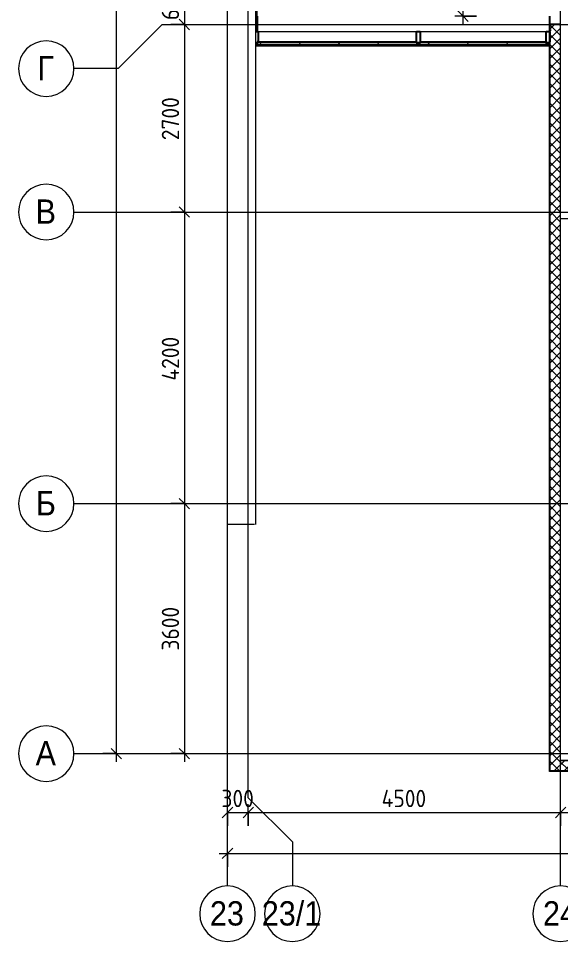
# Model space of a CAD drawing. Header units: millimetres. Extents: x 81548 to 272142, y -8553 to 29000.
# Drawn here: x 81548 to 89360, y -2706 to 10588 of the extents above; entities that cross this region are included whole.
import ezdxf

# ---------------------------------------------------------------- set-up
doc = ezdxf.new("R2010")
doc.units = ezdxf.units.MM
doc.linetypes.add('Осевая', pattern=[31.75, 6.35, -4.7625, 15.875, -4.7625])
for name, color, linetype, lineweight in [('A-ANNO-DIMS', 7, 'Continuous', 9), ('A-ANNO-DIMS-100', 7, 'Continuous', 9), ('A-DETL-GENF', 7, 'Continuous', 9), ('A-GLAZ-CURT', 7, 'Continuous', 9), ('A-GLAZ-CURT-1', 7, 'Continuous', 25), ('A-GLAZ-CWMG', 7, 'Continuous', 9), ('A-GLAZ-CWMG-1', 7, 'Continuous', 25), ('A-WALL', 7, 'Continuous', 9), ('I-WALL', 7, 'Continuous', 9), ('Оси', 7, 'Continuous', 9), ('Оси-1', 7, 'Continuous', 20), ('Оси-2', 7, 'Осевая', 9)]:
    doc.layers.add(name, color=color, linetype=linetype, lineweight=lineweight)
doc.layers.add('A-WALL-1', color=7, linetype='Continuous', lineweight=9, true_color=0x3c3c3c)
doc.layers.add('A-WALL-FNSH-1', color=7, linetype='Continuous', lineweight=9, true_color=0x3c3c3c)
doc.styles.add('Arial', font='arial.ttf', dxfattribs={"width": 0.9, "height": 350})
doc.styles.add('ISOCPEUR', font='isocpeur.ttf', dxfattribs={"width": 0.9, "height": 250})
doc.dimstyles.new('ISO-2_5_0_9К_БОЛЬШОЙ', dxfattribs={"dimscale": 304.8, "dimtxt": 248.995294, "dimasz": 0.492126, "dimexe": 0.393701, "dimexo": 0.984252, "dimgap": 0, "dimtad": 1, "dimdec": 0, "dimrnd": 10, "dimzin": 0, "dimdsep": 46, "dimtxsty": 'ISOCPEUR', "dimblk1": 'OBLIQUE', "dimblk2": 'OBLIQUE', "dimsah": 1, "dimcen": 0.09, "dimdle": 0.393701, "dimazin": 0, "dimtfac": 1, "dimtdec": 4, "dimtix": 1, "dimtmove": 0, "dimatfit": 3, "dimfxl": 1, "dimtvp": 1, "dimtolj": 1, "dimtzin": 0, "dimarcsym": 2})
pattern_1 = [(45, (0, 0), (-70.71068, 70.71068), []), (135, (0, 0), (-70.71068, -70.71068), [])]

# ---------------------------------------------------------------- blocks, each defined once
blk = doc.blocks.new('Системная панель - Стекло - 40мм-23946635-Сводный план потолков 2 этажа в осях 23-33')
at = {"layer": 'A-GLAZ-CURT'}
h = blk.add_hatch(dxfattribs=at)
h.set_pattern_fill('FP_10', color=256, style=0, pattern_type=2)
h.set_pattern_definition([(45, (-86242.5, -10110), (-282.8427, 282.8427), [200, -600]), (45, (-86442.5, -10210), (-282.8427, 282.8427), [600, -200]), (45, (-86042.5, -10310), (-282.8427, 282.8427), [200, -600])])
h.paths.add_polyline_path([(1153, 0), (1153, 40), (-1153, 40), (-1153, 0), (967, 0)])
at = {"layer": 'A-GLAZ-CURT-1'}
for p, q in [((-1153, 0), (-1153, 40)), ((-1153, 40), (1153, 40)), ((1153, 0), (-1153, 0)), ((1153, 40), (1153, 0))]:
    blk.add_line(p, q, dxfattribs=at)
blk = doc.blocks.new('Системная панель - Стекло - 40мм-23946636-Сводный план потолков 2 этажа в осях 23-33')
at = {"layer": 'A-GLAZ-CURT'}
h = blk.add_hatch(dxfattribs=at)
h.set_pattern_fill('FP_11', color=256, style=0, pattern_type=2)
h.set_pattern_definition([(45, (-88344.25, -10110), (-282.8427, 282.8427), [200, -600]), (45, (-88544.25, -10210), (-282.8427, 282.8427), [600, -200]), (45, (-88144.25, -10310), (-282.8427, 282.8427), [200, -600])])
h.paths.add_polyline_path([(919, 0), (919, 40), (-919, 40), (-919, 0), (773, 0)])
at = {"layer": 'A-GLAZ-CURT-1'}
for p, q in [((-919, 0), (-919, 40)), ((-919, 40), (919, 40)), ((919, 0), (-919, 0)), ((919, 40), (919, 0))]:
    blk.add_line(p, q, dxfattribs=at)
blk = doc.blocks.new('Прямоугольный импост - Импост структурный с накладкой - 190мм-23946639-Сводный план потолков 2 этажа в осях 23-33')
at = {"layer": 'A-GLAZ-CWMG-1'}
for p, q in [((0, 17), (-50, 17)), ((-50, 17), (-50, 0)), ((-50, 0), (-40, 0)), ((-40, 0), (-40, -40)), ((-10, 0), (0, 0)), ((-10, -40), (-10, 0)), ((0, 0), (0, 17)), ((-40, -40), (-50, -40)), ((-50, -40), (-50, -190)), ((0, -40), (-10, -40)), ((0, -190), (0, -40)), ((-50, -190), (0, -190))]:
    blk.add_line(p, q, dxfattribs=at)
blk = doc.blocks.new('Прямоугольный импост - Импост структурный с накладкой - 190мм-23946641-Сводный план потолков 2 этажа в осях 23-33')
at = {"layer": 'A-GLAZ-CWMG-1'}
for p, q in [((-50, 0), (-50, 17)), ((-50, 17), (-21, 17)), ((-40, 0), (-50, 0)), ((-40, -40), (-40, 0)), ((-50, -190), (-50, -40)), ((-50, -40), (-40, -40)), ((-21, -190), (-50, -190))]:
    blk.add_line(p, q, dxfattribs=at)
blk = doc.blocks.new('Прямоугольный импост - Импост структурный с накладкой - 190мм-23186050-Сводный план потолков 2 этажа в осях 23-33')
at = {"layer": 'A-GLAZ-CWMG'}
for p, q in [((85000, 10400), (87285, 10400)), ((85000, 10193), (87285, 10193))]:
    blk.add_line(p, q, dxfattribs=at)
blk = doc.blocks.new('Прямоугольный импост - Импост структурный с накладкой - 190мм-23186051-Сводный план потолков 2 этажа в осях 23-33')
at = {"layer": 'A-GLAZ-CWMG'}
for p, q in [((87335, 10400), (88000, 10400)), ((87335, 10193), (88000, 10193))]:
    blk.add_line(p, q, dxfattribs=at)
blk = doc.blocks.new('Прямоугольный импост - Импост структурный с накладкой - 190мм-23186052-Сводный план потолков 2 этажа в осях 23-33')
at = {"layer": 'A-GLAZ-CWMG'}
for p, q in [((88000, 10400), (89154, 10400)), ((88000, 10193), (89154, 10193))]:
    blk.add_line(p, q, dxfattribs=at)
blk = doc.blocks.new('Прямоугольный импост - Импост структурный с накладкой - 190мм-23946633-Сводный план потолков 2 этажа в осях 23-33')
at = {"layer": 'A-GLAZ-CWMG-1'}
for p, q in [((25, 17), (-25, 17)), ((-25, 17), (-25, 0)), ((-25, 0), (-15, 0)), ((-15, 0), (-15, -40)), ((15, 0), (25, 0)), ((15, -40), (15, 0)), ((25, 0), (25, 17)), ((-15, -40), (-25, -40)), ((-25, -40), (-25, -190)), ((25, -40), (15, -40)), ((25, -190), (25, -40)), ((-25, -190), (25, -190))]:
    blk.add_line(p, q, dxfattribs=at)
blk = doc.blocks.new('DET_L_Линия разрыва - М100-30654842-Сводный план потолков 2 этажа в осях 23-33')
at = {"layer": 'A-DETL-GENF'}
blk.add_line((24080, 0), (12340, 0), dxfattribs=at)
blk = doc.blocks.new('Ось сетки - D8-29747960-Сводный план потолков 2 этажа в осях 23-33')
at = {"layer": 'Оси-1'}
for start, end in [(360, 180), (180, 360)]:
    blk.add_arc((0, 0), 4, start, end, dxfattribs=at)
blk = doc.blocks.new('DIMBLOCK1-Сводный план потолков 2 этажа в осях 23-33')
at = {"layer": 'A-ANNO-DIMS-100'}
for p, q in [((84560, -1042), (84560, -728)), ((84860, -1042), (84860, -728)), ((84560, -848), (84860, -848)), ((84560, -848), (84560, -1042)), ((84860, -848), (84860, -1042))]:
    blk.add_line(p, q, dxfattribs=at)
at = {"layer": 'A-ANNO-DIMS-100', "lineweight": 20}
for p, q in [((84560, -848), (84635, -773)), ((84860, -848), (84935, -773)), ((84560, -848), (84485, -923)), ((84860, -848), (84785, -923))]:
    blk.add_line(p, q, dxfattribs=at)
at = {"layer": 'A-ANNO-DIMS-100', "color": 0, "insert": (84473, -521), "char_height": 250, "width": 568.86, "attachment_point": 1, "line_spacing_factor": 1.149209, "style": 'ISOCPEUR'}
blk.add_mtext('300', dxfattribs=at)
blk = doc.blocks.new('_Oblique')
at = {"color": 0, "linetype": 'ByBlock', "lineweight": -2}
blk.add_line((-0.5, -0.5), (0.5, 0.5), dxfattribs=at)
blk = doc.blocks.new('DIMBLOCK2-Сводный план потолков 2 этажа в осях 23-33')
at = {"layer": 'A-ANNO-DIMS-100'}
for p, q in [((84860, -1042), (84860, -728)), ((89360, -1042), (89360, -728)), ((84860, -848), (89360, -848)), ((84860, -848), (84860, -1042)), ((89360, -848), (89360, -1042))]:
    blk.add_line(p, q, dxfattribs=at)
at = {"layer": 'A-ANNO-DIMS-100', "lineweight": 20}
for p, q in [((84860, -848), (84935, -773)), ((89360, -848), (89435, -773)), ((84860, -848), (84785, -923)), ((89360, -848), (89285, -923))]:
    blk.add_line(p, q, dxfattribs=at)
at = {"layer": 'A-ANNO-DIMS-100', "color": 0, "insert": (86782, -521), "char_height": 250, "width": 787.21, "attachment_point": 1, "line_spacing_factor": 1.149209, "style": 'ISOCPEUR'}
blk.add_mtext('4500', dxfattribs=at)
blk = doc.blocks.new('DIMBLOCK3-Сводный план потолков 2 этажа в осях 23-33')
at = {"layer": 'A-ANNO-DIMS-100'}
for p, q in [((89360, -1042), (89360, -728)), ((92860, -1042), (92860, -728)), ((89360, -848), (92860, -848)), ((89360, -848), (89360, -1042)), ((92860, -848), (92860, -1042))]:
    blk.add_line(p, q, dxfattribs=at)
at = {"layer": 'A-ANNO-DIMS-100', "lineweight": 20}
for p, q in [((89360, -848), (89435, -773)), ((92860, -848), (92935, -773)), ((89360, -848), (89285, -923)), ((92860, -848), (92785, -923))]:
    blk.add_line(p, q, dxfattribs=at)
at = {"layer": 'A-ANNO-DIMS-100', "color": 0, "insert": (90794, -521), "char_height": 250, "width": 758.48, "attachment_point": 1, "line_spacing_factor": 1.149209, "style": 'ISOCPEUR'}
blk.add_mtext('3500', dxfattribs=at)
blk = doc.blocks.new('DIMBLOCK13-Сводный план потолков 2 этажа в осях 23-33')
at = {"layer": 'A-ANNO-DIMS-100'}
for p, q in [((84560, -1631), (84560, -1317)), ((125010, -1631), (125010, -1317)), ((84440, -1437), (125130, -1437)), ((84560, -1437), (84560, -1631)), ((125010, -1437), (125010, -1631))]:
    blk.add_line(p, q, dxfattribs=at)
at = {"layer": 'A-ANNO-DIMS-100', "lineweight": 20}
for p, q in [((84560, -1437), (84485, -1512)), ((84560, -1437), (84635, -1362)), ((125010, -1437), (124935, -1512)), ((125010, -1437), (125085, -1362))]:
    blk.add_line(p, q, dxfattribs=at)
at = {"layer": 'A-ANNO-DIMS-100', "color": 0, "insert": (104366, -1111), "char_height": 250, "width": 1005.56, "attachment_point": 1, "line_spacing_factor": 1.149209, "style": 'ISOCPEUR'}
blk.add_mtext('40450', dxfattribs=at)
blk = doc.blocks.new('DIMBLOCK22-Сводный план потолков 2 этажа в осях 23-33')
at = {"layer": 'A-ANNO-DIMS-100', "lineweight": 20}
for p, q in [((83940, 11100), (83865, 11175)), ((83940, 11100), (84015, 11025)), ((83940, 10500), (83865, 10575)), ((83940, 10500), (84015, 10425))]:
    blk.add_line(p, q, dxfattribs=at)
at = {"layer": 'A-ANNO-DIMS-100'}
for p, q in [((83746, 11100), (84060, 11100)), ((83940, 11100), (83746, 11100)), ((83940, 11100), (83940, 10500)), ((83746, 10500), (84060, 10500)), ((83940, 10500), (83746, 10500))]:
    blk.add_line(p, q, dxfattribs=at)
at = {"layer": 'A-ANNO-DIMS-100', "color": 0, "insert": (83613, 10563), "char_height": 250, "width": 568.86, "attachment_point": 1, "rotation": 90, "line_spacing_factor": 1.149209, "style": 'ISOCPEUR'}
blk.add_mtext('600', dxfattribs=at)
blk = doc.blocks.new('DIMBLOCK23-Сводный план потолков 2 этажа в осях 23-33')
at = {"layer": 'A-ANNO-DIMS-100', "lineweight": 20}
for p, q in [((83940, 10500), (83865, 10575)), ((83940, 10500), (84015, 10425)), ((83940, 7800), (83865, 7875)), ((83940, 7800), (84015, 7725))]:
    blk.add_line(p, q, dxfattribs=at)
at = {"layer": 'A-ANNO-DIMS-100'}
for p, q in [((83746, 10500), (84060, 10500)), ((83940, 10500), (83746, 10500)), ((83940, 10500), (83940, 7800)), ((83746, 7800), (84060, 7800)), ((83940, 7800), (83746, 7800))]:
    blk.add_line(p, q, dxfattribs=at)
at = {"layer": 'A-ANNO-DIMS-100', "color": 0, "insert": (83613, 8834), "char_height": 250, "width": 758.48, "attachment_point": 1, "rotation": 90, "line_spacing_factor": 1.149209, "style": 'ISOCPEUR'}
blk.add_mtext('2700', dxfattribs=at)
blk = doc.blocks.new('DIMBLOCK24-Сводный план потолков 2 этажа в осях 23-33')
at = {"layer": 'A-ANNO-DIMS-100', "lineweight": 20}
for p, q in [((83940, 7800), (83865, 7875)), ((83940, 7800), (84015, 7725)), ((83940, 3600), (83865, 3675)), ((83940, 3600), (84015, 3525))]:
    blk.add_line(p, q, dxfattribs=at)
at = {"layer": 'A-ANNO-DIMS-100'}
for p, q in [((83746, 7800), (84060, 7800)), ((83940, 7800), (83746, 7800)), ((83940, 7800), (83940, 3600)), ((83746, 3600), (84060, 3600)), ((83940, 3600), (83746, 3600))]:
    blk.add_line(p, q, dxfattribs=at)
at = {"layer": 'A-ANNO-DIMS-100', "color": 0, "insert": (83613, 5372), "char_height": 250, "width": 787.21, "attachment_point": 1, "rotation": 90, "line_spacing_factor": 1.149209, "style": 'ISOCPEUR'}
blk.add_mtext('4200', dxfattribs=at)
blk = doc.blocks.new('DIMBLOCK25-Сводный план потолков 2 этажа в осях 23-33')
at = {"layer": 'A-ANNO-DIMS-100'}
for p, q in [((83746, 3600), (84060, 3600)), ((83940, 3600), (83746, 3600)), ((83940, 3600), (83940, -120)), ((83746, 0), (84060, 0)), ((83940, 0), (83746, 0))]:
    blk.add_line(p, q, dxfattribs=at)
at = {"layer": 'A-ANNO-DIMS-100', "lineweight": 20}
for p, q in [((83940, 3600), (83865, 3675)), ((83940, 3600), (84015, 3525)), ((83940, 0), (83865, 75)), ((83940, 0), (84015, -75))]:
    blk.add_line(p, q, dxfattribs=at)
at = {"layer": 'A-ANNO-DIMS-100', "color": 0, "insert": (83613, 1484), "char_height": 250, "width": 758.48, "attachment_point": 1, "rotation": 90, "line_spacing_factor": 1.149209, "style": 'ISOCPEUR'}
blk.add_mtext('3600', dxfattribs=at)
blk = doc.blocks.new('DIMBLOCK26-Сводный план потолков 2 этажа в осях 23-33')
at = {"layer": 'A-ANNO-DIMS-100'}
for p, q in [((82958, 27120), (82958, -120)), ((82764, 27000), (83078, 27000)), ((82958, 27000), (82764, 27000)), ((82764, 0), (83078, 0)), ((82958, 0), (82764, 0))]:
    blk.add_line(p, q, dxfattribs=at)
at = {"layer": 'A-ANNO-DIMS-100', "lineweight": 20}
for p, q in [((82958, 27000), (82883, 27075)), ((82958, 27000), (83033, 26925)), ((82958, 0), (82883, 75)), ((82958, 0), (83033, -75))]:
    blk.add_line(p, q, dxfattribs=at)
at = {"layer": 'A-ANNO-DIMS-100', "color": 0, "insert": (82632, 13105), "char_height": 250, "width": 948.1, "attachment_point": 1, "rotation": 90, "line_spacing_factor": 1.149209, "style": 'ISOCPEUR'}
blk.add_mtext('27000', dxfattribs=at)
blk = doc.blocks.new('DIMBLOCK105-Сводный план потолков 2 этажа в осях 23-33')
at = {"layer": 'A-ANNO-DIMS-100'}
for p, q in [((87821, 12010), (88075, 12010)), ((87955, 12010), (87821, 12010)), ((87955, 10501), (87955, 12010)), ((88149, 10621), (87835, 10621)), ((87955, 10621), (88149, 10621))]:
    blk.add_line(p, q, dxfattribs=at)
at = {"layer": 'A-ANNO-DIMS-100', "lineweight": 20}
for p, q in [((87955, 12010), (87880, 12085)), ((87955, 12010), (88030, 11935)), ((87955, 10621), (87880, 10696)), ((87955, 10621), (88030, 10546))]:
    blk.add_line(p, q, dxfattribs=at)
at = {"layer": 'A-ANNO-DIMS-100', "color": 0, "insert": (87628, 11100), "char_height": 250, "width": 517.14, "attachment_point": 1, "rotation": 90, "line_spacing_factor": 1.149209, "style": 'ISOCPEUR'}
blk.add_mtext('1/2', dxfattribs=at)

msp = doc.modelspace()

# ---------------------------------------------------------------- hatches: boundary and pattern name
at = {"layer": 'A-WALL'}
h = msp.add_hatch(dxfattribs=at)
h.set_pattern_fill('FP_1', color=256, style=0, pattern_type=2)
h.set_pattern_definition(pattern_1)
h.paths.add_polyline_path([(89210, -100), (89360, -100), (89360, 10502), (89210, 10502), (89210, 2912.3)])
h = msp.add_hatch(dxfattribs=at)
h.set_pattern_fill('FP_1', color=256, style=0, pattern_type=2)
h.set_pattern_definition(pattern_1)
h.paths.add_polyline_path([(125080, -250), (125080, -100), (123730, -100), (123730, -250), (123987.2, -250)])
h.paths.add_polyline_path([(122830, -250), (122830, -100), (122030, -100), (122030, -250), (122715.6, -250)])
h.paths.add_polyline_path([(120230, -250), (121130, -250), (121130, -100), (120230, -100), (120230, -118)])
h.paths.add_polyline_path([(117930, -250), (119330, -250), (119330, -100), (117930, -100), (117930, -188)])
h.paths.add_polyline_path([(115085.7, -250), (115630, -250), (115630, -100), (114580, -100), (114580, -250)])
h.paths.add_polyline_path([(113680, -250), (113680, -100), (112530, -100), (112530, -250), (112542.5, -250)])
h.paths.add_polyline_path([(110230, -250), (110230, -100), (108930, -100), (108930, -250), (109999.2, -250)])
h.paths.add_polyline_path([(108030, -250), (108030, -100), (107130, -100), (107130, -250), (107455.9, -250)])
h.paths.add_polyline_path([(104830, -250), (104830, -100), (103780, -100), (103780, -250)])
h.paths.add_polyline_path([(102369.3, -250), (102880, -250), (102880, -100), (100830, -100), (100830, -250), (101730, -250)])
h.paths.add_polyline_path([(99826, -250), (99930, -250), (99930, -100), (95680, -100), (95680, -250), (99030, -250)])
h.paths.add_polyline_path([(93630, -250), (94780, -250), (94780, -100), (93630, -100), (93630, -118)])
h.paths.add_polyline_path([(92730, -250), (92730, -100), (91930, -100), (91930, -250), (92196.2, -250)])
h.paths.add_polyline_path([(90924.5, -250), (91030, -250), (91030, -100), (89210, -100), (89210, -250), (89652.9, -250)])
at = {"layer": 'I-WALL'}
h = msp.add_hatch(dxfattribs=at)
h.set_pattern_fill('FP_20', color=256, style=0, pattern_type=2)
h.set_pattern_definition([(0, (0, 0), (121.92, 30.48), [10.058, -81.382, 10.058, -81.382, -487.68]), (0, (0, 0), (121.92, 30.48), [-182.88, 10.058, -172.822, 10.058, -81.382, -213.36]), (0, (0, 0), (121.92, 30.48), [-457.2, 10.058, -50.902, 10.058, -142.342]), (120, (45.72, 15.24), (-87.356454, 90.345817), [10.058, -81.382, 10.058, -81.382, -487.68]), (120, (45.72, 15.24), (-87.356454, 90.345817), [-182.88, 10.058, -172.822, 10.058, -81.382, -213.36]), (120, (45.72, 15.24), (-87.356454, 90.345817), [-457.2, 10.058, -50.902, 10.058, -142.342]), (240, (60.96, 76.2), (-34.563546, -120.825817), [10.058, -81.382, 10.058, -81.382, -487.68]), (240, (60.96, 76.2), (-34.563546, -120.825817), [-182.88, 10.058, -172.822, 10.058, -81.382, -213.36]), (240, (60.96, 76.2), (-34.563546, -120.825817), [-457.2, 10.058, -50.902, 10.058, -142.342])])
h.paths.add_polyline_path([(84990, 10400), (84990, 13390), (84970.7, 13390), (84970.7, 10400)])

# ---------------------------------------------------------------- linework, layer by layer
at = {"layer": 'A-WALL'}
for p, q in [((89207, 10505), (89360, 10505)), ((89207, -253), (89207, 10505)), ((89210, -250), (89210, 10502)), ((89210, 10502), (89360, 10502)), ((91030, -253), (89207, -253)), ((91030, -250), (89210, -250))]:
    msp.add_line(p, q, dxfattribs=at)
at = {"layer": 'A-WALL-1'}
for p, q in [((89360, -100), (89360, 10620)), ((84990, 10400), (84970.7, 10400)), ((89203.5, 10420), (89223.5, 10420)), ((89223.5, 10417), (89203.5, 10417)), ((89223.5, 10420), (89223.5, 10417)), ((89610, 7700), (89360, 7700)), ((89360, -100), (91030, -100)), ((91030, -100), (89360, -100))]:
    msp.add_line(p, q, dxfattribs=at)
at = {"layer": 'A-WALL-FNSH-1'}
for p, q in [((84990, 10400), (84990, 13390)), ((84991, 10621), (84991, 10400)), ((89202, -258), (89202, 10510)), ((89202, 10510), (89360, 10510)), ((89202.5, 10417), (89202.5, 10621)), ((89203.5, 10620), (89203.5, 10417)), ((84991, 10400), (84990, 10400)), ((89203.5, 10417), (89202.5, 10417)), ((84950, 3300), (84566.3, 3300)), ((91030, -258), (89202, -258))]:
    msp.add_line(p, q, dxfattribs=at)
at = {"layer": 'Оси'}
for p, q in [((83617.6, 10500), (82982.6, 9865)), ((83617.6, 10500), (86117.6, 10500)), ((82982.6, 9865), (82347.6, 9865)), ((82347.6, 7800), (84847.6, 7800)), ((82347.6, 3600), (84847.6, 3600)), ((84860, -636.3), (84860, 1863.7)), ((84560, -1906.3), (84560, 593.7)), ((89360, -1906.3), (89360, 593.7)), ((82347.6, 0), (84847.6, 0)), ((84860, -636.3), (85495, -1271.3)), ((85495, -1271.3), (85495, -1906.3))]:
    msp.add_line(p, q, dxfattribs=at)
at = {"layer": 'Оси-2'}
for p, q in [((84560, 593.7), (84560, 19415.1)), ((84860, 1863.7), (84860, 19415.1)), ((89360, 593.7), (89360, 19415.1)), ((86117.6, 10500), (122738, 10500)), ((84847.6, 7800), (122738, 7800)), ((84847.6, 3600), (122738, 3600)), ((84847.6, 0), (122738, 0))]:
    msp.add_line(p, q, dxfattribs=at)

# ---------------------------------------------------------------- block references
at = {"layer": 'A-DETL-GENF', "rotation": 270.0000000000003}
msp.add_blockref('DET_L_Линия разрыва - М100-30654842-Сводный план потолков 2 этажа в осях 23-33', (84970.7, 27380.8), dxfattribs=at)
at = {"layer": 'A-GLAZ-CURT'}
for name, p in [('Системная панель - Стекло - 40мм-23946635-Сводный план потолков 2 этажа в осях 23-33', (86142.5, 10210)), ('Системная панель - Стекло - 40мм-23946636-Сводный план потолков 2 этажа в осях 23-33', (88244.3, 10210))]:
    msp.add_blockref(name, p, dxfattribs=at)
at = {"layer": 'A-GLAZ-CWMG', "rotation": 180}
msp.add_blockref('Прямоугольный импост - Импост структурный с накладкой - 190мм-23946641-Сводный план потолков 2 этажа в осях 23-33', (84950, 10210), dxfattribs=at)
at = {"layer": 'A-GLAZ-CWMG'}
for name in ['Прямоугольный импост - Импост структурный с накладкой - 190мм-23186050-Сводный план потолков 2 этажа в осях 23-33', 'Прямоугольный импост - Импост структурный с накладкой - 190мм-23186051-Сводный план потолков 2 этажа в осях 23-33', 'Прямоугольный импост - Импост структурный с накладкой - 190мм-23186052-Сводный план потолков 2 этажа в осях 23-33']:
    msp.add_blockref(name, (0, 0), dxfattribs=at)
at = {"layer": 'A-GLAZ-CWMG', "extrusion": (0, 0, -1), "rotation": 180}
for name, p in [('Прямоугольный импост - Импост структурный с накладкой - 190мм-23946633-Сводный план потолков 2 этажа в осях 23-33', (-87310, 10210)), ('Прямоугольный импост - Импост структурный с накладкой - 190мм-23946639-Сводный план потолков 2 этажа в осях 23-33', (-89203.5, 10210))]:
    msp.add_blockref(name, p, dxfattribs=at)
at = {"layer": 'Оси-1', "xscale": 99.99999999999993, "yscale": 99.99999999999993, "zscale": 99.99999999999993, "rotation": 269.9999999999994}
for p in [(81947.6, 9865), (81947.6, 7800), (81947.6, 3600), (81947.6, 0)]:
    msp.add_blockref('Ось сетки - D8-29747960-Сводный план потолков 2 этажа в осях 23-33', p, dxfattribs=at)
at = {"layer": 'Оси-1', "xscale": 99.99999999999993, "yscale": 99.99999999999993, "zscale": 99.99999999999993}
for p in [(84560, -2306.3), (85495, -2306.3), (89360, -2306.3)]:
    msp.add_blockref('Ось сетки - D8-29747960-Сводный план потолков 2 этажа в осях 23-33', p, dxfattribs=at)

# ---------------------------------------------------------------- texts
at = {"layer": 'Оси', "char_height": 350, "attachment_point": 1, "style": 'Arial'}
for s, insert, width in [('\\fArial|b0|i0|c204|p34|;\\W.9;Г', (81821.8, 10046), 295.823), ('\\fArial|b0|i0|c204|p34|;\\W.9;В', (81794.8, 7981), 360.759), ('\\fArial|b0|i0|c204|p34|;\\W.9;Б', (81798, 3781), 353.544), ('\\fArial|b0|i0|c204|p34|;\\W.9;А', (81794.8, 181), 360.759), ('23', (84307.4, -2125.6), 606.076), ('23/1', (85054.7, -2125.6), 1060.633), ('24', (89107.4, -2125.6), 606.076)]:
    msp.add_mtext(s, dxfattribs=dict(at, insert=insert, width=width))

# ---------------------------------------------------------------- dimensions: what is measured, and where the dimension line sits
at = {"layer": 'A-ANNO-DIMS'}
for base, p1, p2, override, picture, middle in [((82958.2, 0), (83064.2, 27000), (83064.2, 0), {"dimpost": '<>', "dimfxl": 26999.999823}, 'DIMBLOCK26-Сводный план потолков 2 этажа в осях 23-33', (82833.2, 13500)), ((83939.9, 10500), (84045.9, 11100), (84045.9, 10500), {"dimpost": '<>', "dimfxl": 600}, 'DIMBLOCK22-Сводный план потолков 2 этажа в осях 23-33', (83814.9, 10800)), ((83939.9, 7800), (84045.9, 10500), (84045.9, 7800), {"dimpost": '<>', "dimfxl": 2700}, 'DIMBLOCK23-Сводный план потолков 2 этажа в осях 23-33', (83814.9, 9150)), ((83939.9, 3600), (84045.9, 7800), (84045.9, 3600), {"dimpost": '<>', "dimfxl": 4200}, 'DIMBLOCK24-Сводный план потолков 2 этажа в осях 23-33', (83814.9, 5700)), ((83939.9, 0), (84045.9, 3600), (84045.9, 0), {"dimpost": '<>', "dimfxl": 3600}, 'DIMBLOCK25-Сводный план потолков 2 этажа в осях 23-33', (83814.9, 1800))]:
    dim = msp.add_linear_dim(base=base, p1=p1, p2=p2, angle=90, dimstyle='ISO-2_5_0_9К_БОЛЬШОЙ', override=override, dxfattribs=at)
    dim.commit()
    dim.dimension.update_dxf_attribs({"geometry": picture, "text_midpoint": middle})
dim = msp.add_linear_dim(base=(87954.8, 12010), p1=(87848.7, 10621), p2=(88121, 12010), angle=90, text='1/2', dimstyle='ISO-2_5_0_9К_БОЛЬШОЙ', override={"dimpost": '<>', "dimfxl": 1415.434198}, dxfattribs=at)
dim.commit()
dim.dimension.update_dxf_attribs({"geometry": 'DIMBLOCK105-Сводный план потолков 2 этажа в осях 23-33', "text_midpoint": (87829.8, 11315.5)})
for base, p1, p2, override, picture, middle in [((84860, -848.1), (84560, -742), (84860, -742), {"dimpost": '<>', "dimfxl": 300}, 'DIMBLOCK1-Сводный план потолков 2 этажа в осях 23-33', (84710, -723.1)), ((89360, -848.1), (84860, -742), (89360, -742), {"dimpost": '<>', "dimfxl": 4500}, 'DIMBLOCK2-Сводный план потолков 2 этажа в осях 23-33', (87110, -723.1)), ((92860, -848.1), (89360, -742), (92860, -742), {"dimpost": '<>', "dimfxl": 3500}, 'DIMBLOCK3-Сводный план потолков 2 этажа в осях 23-33', (91110, -723.1)), ((125010, -1437.1), (84560, -1331.1), (125010, -1331.1), {"dimpost": '<>', "dimfxl": 40450}, 'DIMBLOCK13-Сводный план потолков 2 этажа в осях 23-33', (104785, -1312.1))]:
    dim = msp.add_linear_dim(base=base, p1=p1, p2=p2, dimstyle='ISO-2_5_0_9К_БОЛЬШОЙ', override=override, dxfattribs=at)
    dim.commit()
    dim.dimension.update_dxf_attribs({"geometry": picture, "text_midpoint": middle})

doc.saveas('drawing.dxf')
